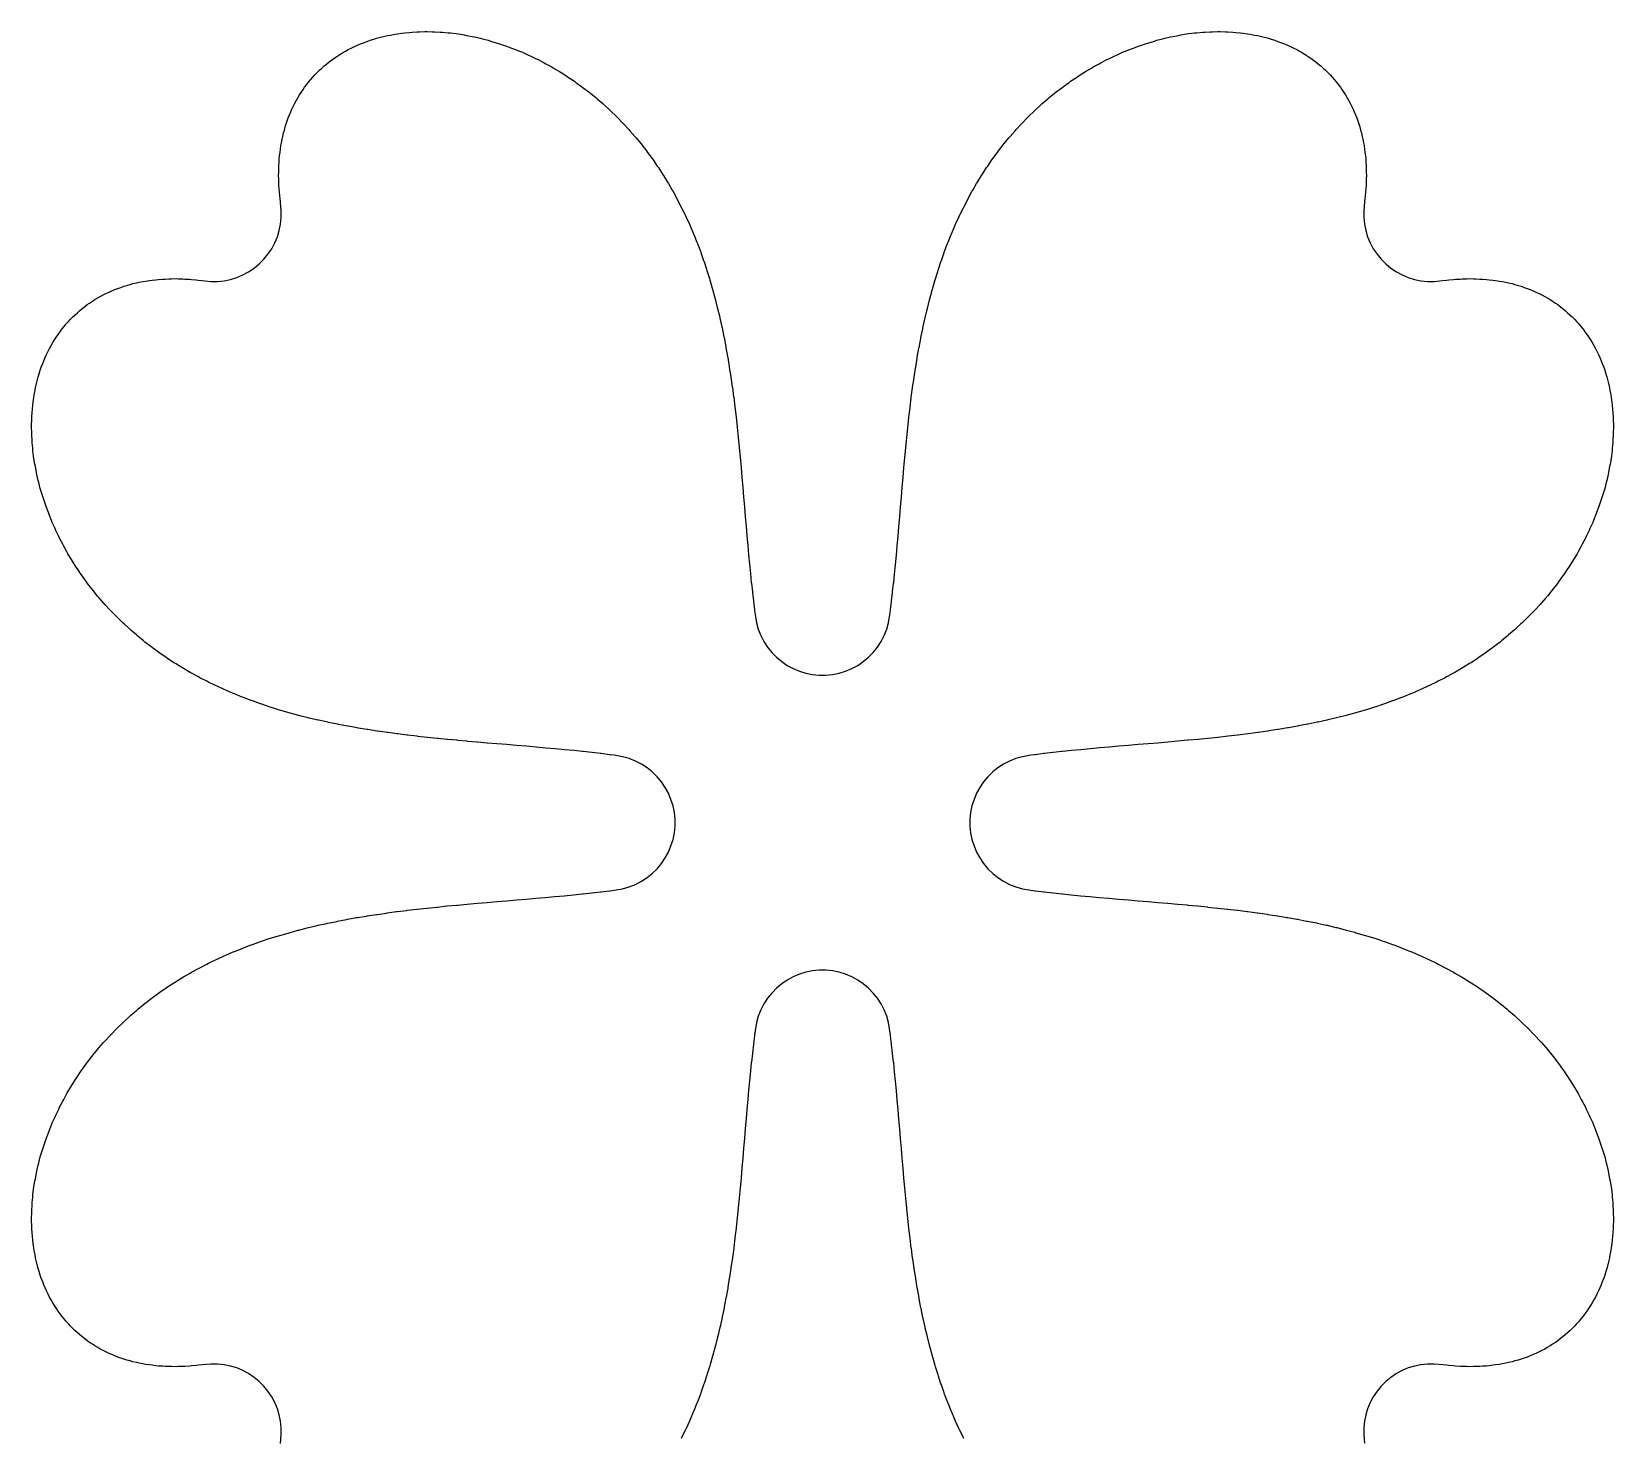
# Model space of a CAD drawing. Header units: metres. Extents: x 10 to 1210, y 10 to 2778.
# Drawn here: x 949 to 1089, y 1978.6 to 2103 of the extents above; entities that cross this region are included whole.
import ezdxf

# ---------------------------------------------------------------- set-up
doc = ezdxf.new("R2010")
doc.units = ezdxf.units.M
doc.layers.add('DIS_KENAR_V91_Z3', color=1, linetype='Continuous')

msp = doc.modelspace()

# ---------------------------------------------------------------- linework, layer by layer
at = {"layer": 'DIS_KENAR_V91_Z3'}
for points in [[(971.03, 1978.06), (971.1, 1978.87), (971.1, 1979.45), (971.04, 1980.03), (970.92, 1980.6), (970.75, 1981.15), (970.52, 1981.69), (970.25, 1982.21), (969.92, 1982.69), (969.55, 1983.14), (969.14, 1983.55), (968.69, 1983.92), (968.21, 1984.25), (967.69, 1984.52), (967.15, 1984.75), (966.6, 1984.92), (966.03, 1985.04), (965.45, 1985.1), (964.86, 1985.1), (964.11, 1985.03), (964.11, 1985.03), (963.74, 1984.99), (963.56, 1984.97), (963.15, 1984.93), (962.97, 1984.91), (962.57, 1984.89), (962.37, 1984.88), (961.98, 1984.87), (961.78, 1984.86), (961.39, 1984.87), (961.18, 1984.87), (960.81, 1984.89), (960.59, 1984.9), (960.23, 1984.92), (960, 1984.95), (959.66, 1984.99), (959.42, 1985.02), (959.09, 1985.07), (958.84, 1985.11), (958.52, 1985.17), (958.28, 1985.23), (957.97, 1985.3), (957.72, 1985.37), (957.42, 1985.45), (957.17, 1985.53), (956.89, 1985.63), (956.63, 1985.72), (956.36, 1985.82), (956.1, 1985.93), (955.85, 1986.04), (955.58, 1986.17), (955.34, 1986.29), (955.08, 1986.43), (954.85, 1986.56), (954.6, 1986.71), (954.38, 1986.85), (954.13, 1987.02), (953.92, 1987.16), (953.67, 1987.35), (953.48, 1987.5), (953.24, 1987.7), (953.05, 1987.87), (952.82, 1988.08), (952.64, 1988.25), (952.42, 1988.47), (952.25, 1988.66), (952.04, 1988.89), (951.87, 1989.09), (951.68, 1989.33), (951.52, 1989.55), (951.35, 1989.79), (951.19, 1990.02), (951.03, 1990.27), (950.88, 1990.52), (950.73, 1990.77), (950.59, 1991.03), (950.46, 1991.29), (950.33, 1991.57), (950.21, 1991.83), (950.08, 1992.12), (949.98, 1992.38), (949.86, 1992.69), (949.77, 1992.95), (949.67, 1993.28), (949.59, 1993.54), (949.5, 1993.89), (949.43, 1994.14), (949.35, 1994.51), (949.3, 1994.75), (949.23, 1995.14), (949.19, 1995.38), (949.14, 1995.78), (949.11, 1996.02), (949.07, 1996.44), (949.05, 1996.68), (949.02, 1997.11), (949.01, 1997.34), (949, 1997.79), (949, 1998.01), (949.01, 1998.47), (949.02, 1998.69), (949.04, 1999.17), (949.06, 1999.38), (949.1, 1999.87), (949.12, 2000.08), (949.18, 2000.57), (949.21, 2000.78), (949.29, 2001.28), (949.33, 2001.48), (949.43, 2001.99), (949.47, 2002.19), (949.59, 2002.71), (949.64, 2002.9), (949.77, 2003.42), (949.83, 2003.61), (949.98, 2004.13), (950.04, 2004.32), (950.22, 2004.85), (950.28, 2005.03), (950.48, 2005.56), (950.55, 2005.73), (950.76, 2006.27), (950.83, 2006.44), (951.07, 2006.97), (951.15, 2007.13), (951.4, 2007.66), (951.48, 2007.83), (951.75, 2008.36), (951.84, 2008.52), (952.13, 2009.04), (952.22, 2009.2), (952.53, 2009.71), (952.62, 2009.87), (952.95, 2010.38), (953.05, 2010.53), (953.39, 2011.04), (953.49, 2011.18), (953.86, 2011.68), (953.96, 2011.82), (954.34, 2012.32), (954.45, 2012.46), (954.84, 2012.94), (954.96, 2013.07), (955.37, 2013.55), (955.48, 2013.68), (955.91, 2014.15), (956.03, 2014.27), (956.47, 2014.73), (956.6, 2014.85), (957.06, 2015.3), (957.18, 2015.41), (957.65, 2015.85), (957.78, 2015.96), (958.27, 2016.39), (958.4, 2016.5), (958.9, 2016.91), (959.03, 2017.01), (959.55, 2017.42), (959.69, 2017.52), (960.22, 2017.91), (960.35, 2018), (960.9, 2018.38), (961.03, 2018.47), (961.6, 2018.84), (961.73, 2018.92), (962.31, 2019.28), (962.44, 2019.36), (963.03, 2019.7), (963.16, 2019.77), (963.77, 2020.1), (963.9, 2020.17), (964.52, 2020.49), (964.65, 2020.56), (965.28, 2020.87), (965.41, 2020.93), (966.05, 2021.22), (966.18, 2021.28), (966.84, 2021.56), (966.96, 2021.61), (967.63, 2021.88), (967.75, 2021.93), (968.44, 2022.19), (968.55, 2022.23), (969.25, 2022.48), (969.36, 2022.52), (970.03, 2022.74), (970.13, 2022.77), (970.86, 2023), (970.97, 2023.03), (971.7, 2023.24), (971.8, 2023.27), (972.55, 2023.48), (972.65, 2023.5), (973.4, 2023.69), (973.5, 2023.72), (974.26, 2023.9), (974.35, 2023.92), (975.13, 2024.09), (975.21, 2024.11), (976, 2024.27), (976.08, 2024.29), (976.88, 2024.44), (976.95, 2024.45), (977.76, 2024.6), (977.83, 2024.61), (978.64, 2024.74), (978.71, 2024.75), (979.53, 2024.88), (979.59, 2024.89), (980.42, 2025.01), (980.47, 2025.02), (981.31, 2025.13), (981.36, 2025.14), (982.2, 2025.24), (982.24, 2025.25), (983.09, 2025.35), (983.13, 2025.35), (983.98, 2025.45), (984.02, 2025.45), (984.87, 2025.54), (984.91, 2025.54), (985.76, 2025.63), (985.79, 2025.63), (986.65, 2025.71), (986.68, 2025.71), (987.54, 2025.79), (987.56, 2025.79), (988.43, 2025.87), (988.44, 2025.87), (989.31, 2025.95), (989.32, 2025.95), (990.18, 2026.02), (991.06, 2026.09), (991.92, 2026.17), (992.77, 2026.24), (993.62, 2026.31), (994.46, 2026.38), (995.3, 2026.46), (996.13, 2026.54), (996.95, 2026.62), (997.77, 2026.7), (997.81, 2026.71), (998.57, 2026.79), (998.62, 2026.8), (999.36, 2026.88), (999.42, 2026.89), (1000.15, 2026.98), (1000.21, 2026.98), (1000.57, 2027.03), (1001.31, 2027.16), (1001.88, 2027.32), (1002.44, 2027.54), (1002.97, 2027.82), (1003.47, 2028.14), (1003.93, 2028.51), (1004.36, 2028.93), (1004.74, 2029.39), (1005.08, 2029.88), (1005.36, 2030.4), (1005.59, 2030.95), (1005.77, 2031.52), (1005.89, 2032.11), (1005.95, 2032.7), (1005.95, 2033.3), (1005.89, 2033.89), (1005.77, 2034.48), (1005.59, 2035.05), (1005.36, 2035.6), (1005.08, 2036.12), (1004.74, 2036.61), (1004.36, 2037.07), (1003.93, 2037.49), (1003.47, 2037.86), (1002.97, 2038.18), (1002.44, 2038.46), (1001.88, 2038.68), (1001.31, 2038.84), (1000.57, 2038.97), (1000.21, 2039.02), (1000.15, 2039.02), (999.42, 2039.11), (999.36, 2039.12), (998.62, 2039.2), (998.57, 2039.21), (997.81, 2039.29), (997.77, 2039.3), (997, 2039.38), (996.17, 2039.46), (995.34, 2039.54), (994.5, 2039.61), (993.65, 2039.69), (992.79, 2039.76), (991.93, 2039.83), (991.06, 2039.91), (990.19, 2039.98), (989.32, 2040.05), (989.32, 2040.05), (988.45, 2040.13), (988.44, 2040.13), (987.58, 2040.2), (987.56, 2040.21), (986.7, 2040.28), (986.68, 2040.29), (985.82, 2040.37), (985.79, 2040.37), (984.94, 2040.45), (984.9, 2040.46), (984.05, 2040.55), (984.02, 2040.55), (983.17, 2040.64), (983.13, 2040.65), (982.29, 2040.75), (982.24, 2040.75), (981.4, 2040.86), (981.35, 2040.86), (980.52, 2040.98), (980.47, 2040.98), (979.64, 2041.1), (979.58, 2041.11), (978.77, 2041.24), (978.7, 2041.25), (977.89, 2041.38), (977.82, 2041.39), (977.02, 2041.53), (976.95, 2041.55), (976.15, 2041.7), (976.07, 2041.71), (975.29, 2041.87), (975.21, 2041.89), (974.43, 2042.06), (974.34, 2042.08), (973.58, 2042.26), (973.49, 2042.28), (972.73, 2042.47), (972.64, 2042.5), (971.89, 2042.7), (971.79, 2042.73), (971.06, 2042.94), (970.95, 2042.97), (970.23, 2043.2), (970.12, 2043.23), (969.37, 2043.48), (969.25, 2043.52), (968.55, 2043.77), (968.44, 2043.81), (967.75, 2044.07), (967.63, 2044.12), (966.96, 2044.39), (966.84, 2044.44), (966.18, 2044.72), (966.05, 2044.78), (965.41, 2045.07), (965.28, 2045.13), (964.65, 2045.44), (964.52, 2045.51), (963.9, 2045.83), (963.77, 2045.9), (963.16, 2046.23), (963.03, 2046.3), (962.44, 2046.64), (962.31, 2046.72), (961.73, 2047.08), (961.6, 2047.16), (961.03, 2047.53), (960.9, 2047.62), (960.35, 2048), (960.22, 2048.09), (959.69, 2048.48), (959.55, 2048.58), (959.03, 2048.99), (958.9, 2049.09), (958.4, 2049.5), (958.27, 2049.61), (957.78, 2050.04), (957.65, 2050.15), (957.18, 2050.59), (957.06, 2050.7), (956.6, 2051.15), (956.47, 2051.27), (956.03, 2051.73), (955.91, 2051.85), (955.48, 2052.32), (955.37, 2052.45), (954.96, 2052.93), (954.84, 2053.06), (954.45, 2053.54), (954.34, 2053.68), (953.96, 2054.18), (953.86, 2054.32), (953.49, 2054.82), (953.39, 2054.96), (953.05, 2055.47), (952.95, 2055.62), (952.62, 2056.13), (952.53, 2056.29), (952.22, 2056.8), (952.13, 2056.96), (951.84, 2057.48), (951.75, 2057.64), (951.48, 2058.17), (951.4, 2058.34), (951.15, 2058.87), (951.07, 2059.03), (950.83, 2059.56), (950.76, 2059.73), (950.55, 2060.27), (950.48, 2060.44), (950.28, 2060.97), (950.22, 2061.15), (950.04, 2061.68), (949.98, 2061.87), (949.83, 2062.39), (949.77, 2062.58), (949.64, 2063.1), (949.59, 2063.29), (949.47, 2063.81), (949.43, 2064.01), (949.33, 2064.52), (949.29, 2064.72), (949.21, 2065.22), (949.18, 2065.43), (949.12, 2065.92), (949.1, 2066.13), (949.06, 2066.62), (949.04, 2066.83), (949.02, 2067.31), (949.01, 2067.53), (949, 2067.99), (949, 2068.21), (949.01, 2068.66), (949.02, 2068.89), (949.05, 2069.32), (949.07, 2069.56), (949.11, 2069.98), (949.14, 2070.22), (949.19, 2070.62), (949.23, 2070.86), (949.3, 2071.25), (949.35, 2071.49), (949.43, 2071.86), (949.5, 2072.11), (949.59, 2072.46), (949.67, 2072.72), (949.77, 2073.05), (949.86, 2073.31), (949.98, 2073.62), (950.08, 2073.88), (950.21, 2074.17), (950.33, 2074.43), (950.46, 2074.71), (950.59, 2074.97), (950.73, 2075.23), (950.88, 2075.48), (951.03, 2075.73), (951.19, 2075.98), (951.35, 2076.21), (951.52, 2076.45), (951.68, 2076.67), (951.87, 2076.91), (952.04, 2077.11), (952.25, 2077.34), (952.42, 2077.53), (952.64, 2077.75), (952.82, 2077.92), (953.05, 2078.13), (953.24, 2078.3), (953.48, 2078.5), (953.67, 2078.65), (953.92, 2078.84), (954.13, 2078.98), (954.38, 2079.15), (954.6, 2079.29), (954.85, 2079.44), (955.08, 2079.57), (955.34, 2079.71), (955.58, 2079.83), (955.85, 2079.96), (956.1, 2080.07), (956.36, 2080.18), (956.63, 2080.28), (956.89, 2080.37), (957.17, 2080.47), (957.42, 2080.55), (957.72, 2080.63), (957.97, 2080.7), (958.28, 2080.77), (958.52, 2080.83), (958.84, 2080.89), (959.09, 2080.93), (959.42, 2080.98), (959.66, 2081.01), (960, 2081.05), (960.23, 2081.08), (960.59, 2081.1), (960.81, 2081.11), (961.18, 2081.13), (961.39, 2081.13), (961.78, 2081.14), (961.98, 2081.13), (962.37, 2081.12), (962.57, 2081.11), (962.97, 2081.09), (963.15, 2081.07), (963.56, 2081.03), (963.74, 2081.01), (964.06, 2080.97), (964.87, 2080.9), (965.45, 2080.9), (966.03, 2080.96), (966.6, 2081.08), (967.15, 2081.25), (967.69, 2081.48), (968.21, 2081.75), (968.69, 2082.08), (969.14, 2082.45), (969.55, 2082.86), (969.92, 2083.31), (970.25, 2083.79), (970.52, 2084.31), (970.75, 2084.85), (970.92, 2085.4), (971.04, 2085.97), (971.1, 2086.55), (971.1, 2087.14), (971.03, 2087.89), (970.99, 2088.26), (970.97, 2088.44), (970.93, 2088.85), (970.91, 2089.03), (970.89, 2089.43), (970.88, 2089.63), (970.87, 2090.02), (970.86, 2090.22), (970.87, 2090.61), (970.87, 2090.82), (970.89, 2091.19), (970.9, 2091.41), (970.92, 2091.77), (970.95, 2092), (970.99, 2092.34), (971.02, 2092.58), (971.07, 2092.91), (971.11, 2093.16), (971.17, 2093.48), (971.23, 2093.72), (971.3, 2094.03), (971.37, 2094.28), (971.45, 2094.58), (971.53, 2094.83), (971.63, 2095.11), (971.72, 2095.37), (971.82, 2095.64), (971.93, 2095.9), (972.04, 2096.15), (972.17, 2096.42), (972.29, 2096.66), (972.43, 2096.92), (972.56, 2097.15), (972.71, 2097.4), (972.85, 2097.62), (973.02, 2097.87), (973.16, 2098.08), (973.35, 2098.33), (973.5, 2098.52), (973.7, 2098.76), (973.87, 2098.95), (974.08, 2099.18), (974.25, 2099.36), (974.47, 2099.58), (974.66, 2099.75), (974.89, 2099.96), (975.09, 2100.13), (975.33, 2100.32), (975.55, 2100.48), (975.79, 2100.65), (976.02, 2100.81), (976.27, 2100.97), (976.52, 2101.12), (976.77, 2101.27), (977.03, 2101.41), (977.29, 2101.54), (977.57, 2101.67), (977.83, 2101.79), (978.12, 2101.92), (978.38, 2102.02), (978.69, 2102.14), (978.95, 2102.23), (979.28, 2102.33), (979.54, 2102.41), (979.89, 2102.5), (980.14, 2102.57), (980.51, 2102.65), (980.75, 2102.7), (981.14, 2102.77), (981.38, 2102.81), (981.78, 2102.86), (982.02, 2102.89), (982.44, 2102.93), (982.68, 2102.95), (983.11, 2102.98), (983.34, 2102.99), (983.79, 2103), (984.01, 2103), (984.47, 2102.99), (984.69, 2102.98), (985.17, 2102.96), (985.38, 2102.94), (985.87, 2102.9), (986.08, 2102.88), (986.57, 2102.82), (986.78, 2102.79), (987.28, 2102.71), (987.48, 2102.67), (987.99, 2102.57), (988.19, 2102.53), (988.71, 2102.41), (988.9, 2102.36), (989.42, 2102.23), (989.61, 2102.17), (990.13, 2102.02), (990.32, 2101.96), (990.85, 2101.78), (991.03, 2101.72), (991.56, 2101.52), (991.73, 2101.45), (992.27, 2101.24), (992.44, 2101.17), (992.97, 2100.93), (993.13, 2100.85), (993.66, 2100.6), (993.83, 2100.52), (994.36, 2100.25), (994.52, 2100.16), (995.04, 2099.87), (995.2, 2099.78), (995.71, 2099.47), (995.87, 2099.38), (996.38, 2099.05), (996.53, 2098.95), (997.04, 2098.61), (997.18, 2098.51), (997.68, 2098.14), (997.82, 2098.04), (998.32, 2097.66), (998.46, 2097.55), (998.94, 2097.16), (999.07, 2097.04), (999.55, 2096.63), (999.68, 2096.52), (1000.15, 2096.09), (1000.27, 2095.97), (1000.73, 2095.53), (1000.85, 2095.4), (1001.3, 2094.94), (1001.41, 2094.82), (1001.85, 2094.35), (1001.96, 2094.22), (1002.39, 2093.73), (1002.5, 2093.6), (1002.91, 2093.1), (1003.01, 2092.97), (1003.42, 2092.45), (1003.52, 2092.31), (1003.91, 2091.78), (1004, 2091.65), (1004.38, 2091.1), (1004.47, 2090.97), (1004.84, 2090.4), (1004.92, 2090.27), (1005.28, 2089.69), (1005.36, 2089.56), (1005.7, 2088.97), (1005.77, 2088.84), (1006.1, 2088.23), (1006.17, 2088.1), (1006.49, 2087.48), (1006.56, 2087.35), (1006.87, 2086.72), (1006.93, 2086.59), (1007.22, 2085.95), (1007.28, 2085.82), (1007.56, 2085.16), (1007.61, 2085.04), (1007.88, 2084.37), (1007.93, 2084.25), (1008.19, 2083.56), (1008.23, 2083.45), (1008.48, 2082.75), (1008.52, 2082.64), (1008.74, 2081.97), (1008.77, 2081.87), (1009, 2081.14), (1009.03, 2081.03), (1009.24, 2080.3), (1009.27, 2080.2), (1009.48, 2079.45), (1009.5, 2079.35), (1009.69, 2078.6), (1009.72, 2078.5), (1009.9, 2077.74), (1009.92, 2077.65), (1010.09, 2076.87), (1010.11, 2076.79), (1010.27, 2076), (1010.29, 2075.92), (1010.44, 2075.12), (1010.45, 2075.05), (1010.6, 2074.24), (1010.61, 2074.17), (1010.74, 2073.36), (1010.75, 2073.29), (1010.88, 2072.47), (1010.89, 2072.41), (1011.01, 2071.58), (1011.02, 2071.53), (1011.13, 2070.69), (1011.14, 2070.64), (1011.24, 2069.8), (1011.25, 2069.76), (1011.35, 2068.91), (1011.35, 2068.87), (1011.45, 2068.02), (1011.45, 2067.98), (1011.54, 2067.13), (1011.54, 2067.09), (1011.63, 2066.24), (1011.63, 2066.21), (1011.71, 2065.35), (1011.71, 2065.32), (1011.79, 2064.46), (1011.79, 2064.44), (1011.87, 2063.57), (1011.87, 2063.56), (1011.95, 2062.69), (1011.95, 2062.68), (1012.02, 2061.82), (1012.09, 2060.94), (1012.17, 2060.08), (1012.24, 2059.23), (1012.31, 2058.38), (1012.38, 2057.54), (1012.46, 2056.7), (1012.54, 2055.87), (1012.62, 2055.05), (1012.7, 2054.23), (1012.71, 2054.19), (1012.79, 2053.43), (1012.8, 2053.38), (1012.88, 2052.64), (1012.89, 2052.58), (1012.98, 2051.85), (1012.98, 2051.79), (1013.03, 2051.43), (1013.16, 2050.69), (1013.32, 2050.12), (1013.54, 2049.56), (1013.82, 2049.03), (1014.14, 2048.53), (1014.51, 2048.07), (1014.93, 2047.64), (1015.39, 2047.26), (1015.88, 2046.92), (1016.4, 2046.64), (1016.95, 2046.41), (1017.52, 2046.23), (1018.11, 2046.11), (1018.7, 2046.05), (1019.3, 2046.05), (1019.89, 2046.11), (1020.48, 2046.23), (1021.05, 2046.41), (1021.6, 2046.64), (1022.12, 2046.92), (1022.61, 2047.26), (1023.07, 2047.64), (1023.49, 2048.07), (1023.86, 2048.53), (1024.18, 2049.03), (1024.46, 2049.56), (1024.68, 2050.12), (1024.84, 2050.69), (1024.97, 2051.43), (1025.02, 2051.79), (1025.02, 2051.85), (1025.11, 2052.58), (1025.12, 2052.64), (1025.2, 2053.38), (1025.21, 2053.43), (1025.29, 2054.19), (1025.3, 2054.23), (1025.38, 2055), (1025.46, 2055.83), (1025.54, 2056.66), (1025.61, 2057.5), (1025.69, 2058.35), (1025.76, 2059.21), (1025.83, 2060.07), (1025.91, 2060.94), (1025.98, 2061.81), (1026.05, 2062.68), (1026.05, 2062.68), (1026.13, 2063.55), (1026.13, 2063.56), (1026.2, 2064.42), (1026.21, 2064.44), (1026.28, 2065.3), (1026.29, 2065.32), (1026.37, 2066.18), (1026.37, 2066.21), (1026.45, 2067.06), (1026.46, 2067.1), (1026.55, 2067.95), (1026.55, 2067.98), (1026.64, 2068.83), (1026.65, 2068.87), (1026.75, 2069.71), (1026.75, 2069.76), (1026.86, 2070.6), (1026.86, 2070.65), (1026.98, 2071.48), (1026.98, 2071.53), (1027.1, 2072.36), (1027.11, 2072.42), (1027.24, 2073.23), (1027.25, 2073.3), (1027.38, 2074.11), (1027.39, 2074.18), (1027.53, 2074.98), (1027.55, 2075.05), (1027.7, 2075.85), (1027.71, 2075.93), (1027.87, 2076.71), (1027.89, 2076.79), (1028.06, 2077.57), (1028.08, 2077.66), (1028.26, 2078.42), (1028.28, 2078.51), (1028.47, 2079.27), (1028.5, 2079.36), (1028.7, 2080.11), (1028.73, 2080.21), (1028.94, 2080.94), (1028.97, 2081.05), (1029.2, 2081.77), (1029.23, 2081.88), (1029.48, 2082.63), (1029.52, 2082.75), (1029.77, 2083.45), (1029.81, 2083.56), (1030.07, 2084.25), (1030.12, 2084.37), (1030.39, 2085.04), (1030.44, 2085.16), (1030.72, 2085.82), (1030.78, 2085.95), (1031.07, 2086.59), (1031.13, 2086.72), (1031.44, 2087.35), (1031.51, 2087.48), (1031.83, 2088.1), (1031.9, 2088.23), (1032.23, 2088.84), (1032.3, 2088.97), (1032.64, 2089.56), (1032.72, 2089.69), (1033.08, 2090.27), (1033.16, 2090.4), (1033.53, 2090.97), (1033.62, 2091.1), (1034, 2091.65), (1034.09, 2091.78), (1034.48, 2092.31), (1034.58, 2092.45), (1034.99, 2092.97), (1035.09, 2093.1), (1035.5, 2093.6), (1035.61, 2093.73), (1036.04, 2094.22), (1036.15, 2094.35), (1036.59, 2094.82), (1036.7, 2094.94), (1037.15, 2095.4), (1037.27, 2095.53), (1037.73, 2095.97), (1037.85, 2096.09), (1038.32, 2096.52), (1038.45, 2096.63), (1038.93, 2097.04), (1039.06, 2097.16), (1039.54, 2097.55), (1039.68, 2097.66), (1040.18, 2098.04), (1040.32, 2098.14), (1040.82, 2098.51), (1040.96, 2098.61), (1041.47, 2098.95), (1041.62, 2099.05), (1042.13, 2099.38), (1042.29, 2099.47), (1042.8, 2099.78), (1042.96, 2099.87), (1043.48, 2100.16), (1043.64, 2100.25), (1044.17, 2100.52), (1044.34, 2100.6), (1044.87, 2100.85), (1045.03, 2100.93), (1045.56, 2101.17), (1045.73, 2101.24), (1046.27, 2101.45), (1046.44, 2101.52), (1046.97, 2101.72), (1047.15, 2101.78), (1047.68, 2101.96), (1047.87, 2102.02), (1048.39, 2102.17), (1048.58, 2102.23), (1049.1, 2102.36), (1049.29, 2102.41), (1049.81, 2102.53), (1050.01, 2102.57), (1050.52, 2102.67), (1050.72, 2102.71), (1051.22, 2102.79), (1051.43, 2102.82), (1051.92, 2102.88), (1052.13, 2102.9), (1052.62, 2102.94), (1052.83, 2102.96), (1053.31, 2102.98), (1053.53, 2102.99), (1053.99, 2103), (1054.21, 2103), (1054.66, 2102.99), (1054.89, 2102.98), (1055.32, 2102.95), (1055.56, 2102.93), (1055.98, 2102.89), (1056.22, 2102.86), (1056.62, 2102.81), (1056.86, 2102.77), (1057.25, 2102.7), (1057.49, 2102.65), (1057.86, 2102.57), (1058.11, 2102.5), (1058.46, 2102.41), (1058.72, 2102.33), (1059.05, 2102.23), (1059.31, 2102.14), (1059.62, 2102.02), (1059.88, 2101.92), (1060.17, 2101.79), (1060.43, 2101.67), (1060.71, 2101.54), (1060.97, 2101.41), (1061.23, 2101.27), (1061.48, 2101.12), (1061.73, 2100.97), (1061.98, 2100.81), (1062.21, 2100.65), (1062.45, 2100.48), (1062.67, 2100.32), (1062.91, 2100.13), (1063.11, 2099.96), (1063.34, 2099.75), (1063.53, 2099.58), (1063.75, 2099.36), (1063.92, 2099.18), (1064.13, 2098.95), (1064.3, 2098.76), (1064.5, 2098.52), (1064.65, 2098.33), (1064.84, 2098.08), (1064.98, 2097.87), (1065.15, 2097.62), (1065.29, 2097.4), (1065.44, 2097.15), (1065.57, 2096.92), (1065.71, 2096.66), (1065.83, 2096.42), (1065.96, 2096.15), (1066.07, 2095.9), (1066.18, 2095.64), (1066.28, 2095.37), (1066.37, 2095.11), (1066.47, 2094.83), (1066.55, 2094.58), (1066.63, 2094.28), (1066.7, 2094.03), (1066.77, 2093.72), (1066.83, 2093.48), (1066.89, 2093.16), (1066.93, 2092.91), (1066.98, 2092.58), (1067.01, 2092.34), (1067.05, 2092), (1067.08, 2091.77), (1067.1, 2091.41), (1067.11, 2091.19), (1067.13, 2090.82), (1067.13, 2090.61), (1067.14, 2090.22), (1067.13, 2090.02), (1067.12, 2089.63), (1067.11, 2089.43), (1067.09, 2089.03), (1067.07, 2088.85), (1067.03, 2088.44), (1067.01, 2088.26), (1066.97, 2087.94), (1066.9, 2087.13), (1066.9, 2086.55), (1066.96, 2085.97), (1067.08, 2085.4), (1067.25, 2084.85), (1067.48, 2084.31), (1067.75, 2083.79), (1068.08, 2083.31), (1068.45, 2082.86), (1068.86, 2082.45), (1069.31, 2082.08), (1069.79, 2081.75), (1070.31, 2081.48), (1070.85, 2081.25), (1071.4, 2081.08), (1071.97, 2080.96), (1072.55, 2080.9), (1073.14, 2080.9), (1073.89, 2080.97), (1074.26, 2081.01), (1074.44, 2081.03), (1074.85, 2081.07), (1075.03, 2081.09), (1075.43, 2081.11), (1075.63, 2081.12), (1076.02, 2081.13), (1076.22, 2081.14), (1076.61, 2081.13), (1076.82, 2081.13), (1077.19, 2081.11), (1077.41, 2081.1), (1077.77, 2081.08), (1078, 2081.05), (1078.34, 2081.01), (1078.58, 2080.98), (1078.91, 2080.93), (1079.16, 2080.89), (1079.48, 2080.83), (1079.72, 2080.77), (1080.03, 2080.7), (1080.28, 2080.63), (1080.58, 2080.55), (1080.83, 2080.47), (1081.11, 2080.37), (1081.37, 2080.28), (1081.64, 2080.18), (1081.9, 2080.07), (1082.15, 2079.96), (1082.42, 2079.83), (1082.66, 2079.71), (1082.92, 2079.57), (1083.15, 2079.44), (1083.4, 2079.29), (1083.62, 2079.15), (1083.87, 2078.98), (1084.08, 2078.84), (1084.33, 2078.65), (1084.52, 2078.5), (1084.76, 2078.3), (1084.95, 2078.13), (1085.18, 2077.92), (1085.36, 2077.75), (1085.58, 2077.53), (1085.75, 2077.34), (1085.96, 2077.11), (1086.13, 2076.91), (1086.32, 2076.67), (1086.48, 2076.45), (1086.65, 2076.21), (1086.81, 2075.98), (1086.97, 2075.73), (1087.12, 2075.48), (1087.27, 2075.23), (1087.41, 2074.97), (1087.54, 2074.71), (1087.67, 2074.43), (1087.79, 2074.17), (1087.92, 2073.88), (1088.02, 2073.62), (1088.14, 2073.31), (1088.23, 2073.05), (1088.33, 2072.72), (1088.41, 2072.46), (1088.5, 2072.11), (1088.57, 2071.86), (1088.65, 2071.49), (1088.7, 2071.25), (1088.77, 2070.86), (1088.81, 2070.62), (1088.86, 2070.22), (1088.89, 2069.98), (1088.93, 2069.56), (1088.95, 2069.32), (1088.98, 2068.89), (1088.99, 2068.66), (1089, 2068.21), (1089, 2067.99), (1088.99, 2067.53), (1088.98, 2067.31), (1088.96, 2066.83), (1088.94, 2066.62), (1088.9, 2066.13), (1088.88, 2065.92), (1088.82, 2065.43), (1088.79, 2065.22), (1088.71, 2064.72), (1088.67, 2064.52), (1088.57, 2064.01), (1088.53, 2063.81), (1088.41, 2063.29), (1088.36, 2063.1), (1088.23, 2062.58), (1088.17, 2062.39), (1088.02, 2061.87), (1087.96, 2061.68), (1087.78, 2061.15), (1087.72, 2060.97), (1087.52, 2060.44), (1087.45, 2060.27), (1087.24, 2059.73), (1087.17, 2059.56), (1086.93, 2059.03), (1086.85, 2058.87), (1086.6, 2058.34), (1086.52, 2058.17), (1086.25, 2057.64), (1086.16, 2057.48), (1085.87, 2056.96), (1085.78, 2056.8), (1085.47, 2056.29), (1085.38, 2056.13), (1085.05, 2055.62), (1084.95, 2055.47), (1084.61, 2054.96), (1084.51, 2054.82), (1084.14, 2054.32), (1084.04, 2054.18), (1083.66, 2053.68), (1083.55, 2053.54), (1083.16, 2053.06), (1083.04, 2052.93), (1082.63, 2052.45), (1082.52, 2052.32), (1082.09, 2051.85), (1081.97, 2051.73), (1081.53, 2051.27), (1081.4, 2051.15), (1080.94, 2050.7), (1080.82, 2050.59), (1080.35, 2050.15), (1080.22, 2050.04), (1079.73, 2049.61), (1079.6, 2049.5), (1079.1, 2049.09), (1078.97, 2048.99), (1078.45, 2048.58), (1078.31, 2048.48), (1077.78, 2048.09), (1077.65, 2048), (1077.1, 2047.62), (1076.97, 2047.53), (1076.4, 2047.16), (1076.27, 2047.08), (1075.69, 2046.72), (1075.56, 2046.64), (1074.97, 2046.3), (1074.84, 2046.23), (1074.23, 2045.9), (1074.1, 2045.83), (1073.48, 2045.51), (1073.35, 2045.44), (1072.72, 2045.13), (1072.59, 2045.07), (1071.95, 2044.78), (1071.82, 2044.72), (1071.16, 2044.44), (1071.04, 2044.39), (1070.37, 2044.12), (1070.25, 2044.07), (1069.56, 2043.81), (1069.45, 2043.77), (1068.75, 2043.52), (1068.64, 2043.48), (1067.97, 2043.26), (1067.87, 2043.23), (1067.14, 2043), (1067.03, 2042.97), (1066.3, 2042.76), (1066.2, 2042.73), (1065.45, 2042.52), (1065.35, 2042.5), (1064.6, 2042.31), (1064.5, 2042.28), (1063.74, 2042.1), (1063.65, 2042.08), (1062.87, 2041.91), (1062.79, 2041.89), (1062, 2041.73), (1061.92, 2041.71), (1061.12, 2041.56), (1061.05, 2041.55), (1060.24, 2041.4), (1060.17, 2041.39), (1059.36, 2041.26), (1059.29, 2041.25), (1058.47, 2041.12), (1058.41, 2041.11), (1057.58, 2040.99), (1057.53, 2040.98), (1056.69, 2040.87), (1056.64, 2040.86), (1055.8, 2040.76), (1055.76, 2040.75), (1054.91, 2040.65), (1054.87, 2040.65), (1054.02, 2040.55), (1053.98, 2040.55), (1053.13, 2040.46), (1053.09, 2040.46), (1052.24, 2040.37), (1052.21, 2040.37), (1051.35, 2040.29), (1051.32, 2040.29), (1050.46, 2040.21), (1050.44, 2040.21), (1049.57, 2040.13), (1049.56, 2040.13), (1048.69, 2040.05), (1048.68, 2040.05), (1047.82, 2039.98), (1046.94, 2039.91), (1046.08, 2039.83), (1045.23, 2039.76), (1044.38, 2039.69), (1043.54, 2039.62), (1042.7, 2039.54), (1041.87, 2039.46), (1041.05, 2039.38), (1040.23, 2039.3), (1040.19, 2039.29), (1039.43, 2039.21), (1039.38, 2039.2), (1038.64, 2039.12), (1038.58, 2039.11), (1037.85, 2039.02), (1037.79, 2039.02), (1037.43, 2038.97), (1036.69, 2038.84), (1036.12, 2038.68), (1035.56, 2038.46), (1035.03, 2038.18), (1034.53, 2037.86), (1034.07, 2037.49), (1033.64, 2037.07), (1033.26, 2036.61), (1032.92, 2036.12), (1032.64, 2035.6), (1032.41, 2035.05), (1032.23, 2034.48), (1032.11, 2033.89), (1032.05, 2033.3), (1032.05, 2032.7), (1032.11, 2032.11), (1032.23, 2031.52), (1032.41, 2030.95), (1032.64, 2030.4), (1032.92, 2029.88), (1033.26, 2029.39), (1033.64, 2028.93), (1034.07, 2028.51), (1034.53, 2028.14), (1035.03, 2027.82), (1035.56, 2027.54), (1036.12, 2027.32), (1036.69, 2027.16), (1037.43, 2027.03), (1037.79, 2026.98), (1037.85, 2026.98), (1038.58, 2026.89), (1038.64, 2026.88), (1039.38, 2026.8), (1039.43, 2026.79), (1040.19, 2026.71), (1040.23, 2026.7), (1041, 2026.62), (1041.83, 2026.54), (1042.66, 2026.46), (1043.5, 2026.39), (1044.35, 2026.31), (1045.21, 2026.24), (1046.07, 2026.17), (1046.94, 2026.09), (1047.81, 2026.02), (1048.68, 2025.95), (1048.68, 2025.95), (1049.55, 2025.87), (1049.56, 2025.87), (1050.42, 2025.8), (1050.44, 2025.79), (1051.3, 2025.72), (1051.32, 2025.71), (1052.18, 2025.63), (1052.21, 2025.63), (1053.06, 2025.55), (1053.1, 2025.54), (1053.95, 2025.45), (1053.98, 2025.45), (1054.83, 2025.36), (1054.87, 2025.35), (1055.71, 2025.25), (1055.76, 2025.25), (1056.6, 2025.14), (1056.65, 2025.14), (1057.48, 2025.02), (1057.53, 2025.02), (1058.36, 2024.9), (1058.42, 2024.89), (1059.23, 2024.76), (1059.3, 2024.75), (1060.11, 2024.62), (1060.18, 2024.61), (1060.98, 2024.47), (1061.05, 2024.45), (1061.85, 2024.3), (1061.93, 2024.29), (1062.71, 2024.13), (1062.79, 2024.11), (1063.57, 2023.94), (1063.66, 2023.92), (1064.42, 2023.74), (1064.51, 2023.72), (1065.27, 2023.53), (1065.36, 2023.5), (1066.11, 2023.3), (1066.21, 2023.27), (1066.94, 2023.06), (1067.05, 2023.03), (1067.77, 2022.8), (1067.88, 2022.77), (1068.63, 2022.52), (1068.75, 2022.48), (1069.45, 2022.23), (1069.56, 2022.19), (1070.25, 2021.93), (1070.37, 2021.88), (1071.04, 2021.61), (1071.16, 2021.56), (1071.82, 2021.28), (1071.95, 2021.22), (1072.59, 2020.93), (1072.72, 2020.87), (1073.35, 2020.56), (1073.48, 2020.49), (1074.1, 2020.17), (1074.23, 2020.1), (1074.84, 2019.77), (1074.97, 2019.7), (1075.56, 2019.36), (1075.69, 2019.28), (1076.27, 2018.92), (1076.4, 2018.84), (1076.97, 2018.47), (1077.1, 2018.38), (1077.65, 2018), (1077.78, 2017.91), (1078.31, 2017.52), (1078.45, 2017.42), (1078.97, 2017.01), (1079.1, 2016.91), (1079.6, 2016.5), (1079.73, 2016.39), (1080.22, 2015.96), (1080.35, 2015.85), (1080.82, 2015.41), (1080.94, 2015.3), (1081.4, 2014.85), (1081.53, 2014.73), (1081.97, 2014.27), (1082.09, 2014.15), (1082.52, 2013.68), (1082.63, 2013.55), (1083.04, 2013.07), (1083.16, 2012.94), (1083.55, 2012.46), (1083.66, 2012.32), (1084.04, 2011.82), (1084.14, 2011.68), (1084.51, 2011.18), (1084.61, 2011.04), (1084.95, 2010.53), (1085.05, 2010.38), (1085.38, 2009.87), (1085.47, 2009.71), (1085.78, 2009.2), (1085.87, 2009.04), (1086.16, 2008.52), (1086.25, 2008.36), (1086.52, 2007.83), (1086.6, 2007.66), (1086.85, 2007.13), (1086.93, 2006.97), (1087.17, 2006.44), (1087.24, 2006.27), (1087.45, 2005.73), (1087.52, 2005.56), (1087.72, 2005.03), (1087.78, 2004.85), (1087.96, 2004.32), (1088.02, 2004.13), (1088.17, 2003.61), (1088.23, 2003.42), (1088.36, 2002.9), (1088.41, 2002.71), (1088.53, 2002.19), (1088.57, 2001.99), (1088.67, 2001.48), (1088.71, 2001.28), (1088.79, 2000.78), (1088.82, 2000.57), (1088.88, 2000.08), (1088.9, 1999.87), (1088.94, 1999.38), (1088.96, 1999.17), (1088.98, 1998.69), (1088.99, 1998.47), (1089, 1998.01), (1089, 1997.79), (1088.99, 1997.34), (1088.98, 1997.11), (1088.95, 1996.68), (1088.93, 1996.44), (1088.89, 1996.02), (1088.86, 1995.78), (1088.81, 1995.38), (1088.77, 1995.14), (1088.7, 1994.75), (1088.65, 1994.51), (1088.57, 1994.14), (1088.5, 1993.89), (1088.41, 1993.54), (1088.33, 1993.28), (1088.23, 1992.95), (1088.14, 1992.69), (1088.02, 1992.38), (1087.92, 1992.12), (1087.79, 1991.83), (1087.67, 1991.57), (1087.54, 1991.29), (1087.41, 1991.03), (1087.27, 1990.77), (1087.12, 1990.52), (1086.97, 1990.27), (1086.81, 1990.02), (1086.65, 1989.79), (1086.48, 1989.55), (1086.32, 1989.33), (1086.13, 1989.09), (1085.96, 1988.89), (1085.75, 1988.66), (1085.58, 1988.47), (1085.36, 1988.25), (1085.18, 1988.08), (1084.95, 1987.87), (1084.76, 1987.7), (1084.52, 1987.5), (1084.33, 1987.35), (1084.08, 1987.16), (1083.87, 1987.02), (1083.62, 1986.85), (1083.4, 1986.71), (1083.15, 1986.56), (1082.92, 1986.43), (1082.66, 1986.29), (1082.42, 1986.17), (1082.15, 1986.04), (1081.9, 1985.93), (1081.64, 1985.82), (1081.37, 1985.72), (1081.11, 1985.63), (1080.83, 1985.53), (1080.58, 1985.45), (1080.28, 1985.37), (1080.03, 1985.3), (1079.72, 1985.23), (1079.48, 1985.17), (1079.16, 1985.11), (1078.91, 1985.07), (1078.58, 1985.02), (1078.34, 1984.99), (1078, 1984.95), (1077.77, 1984.92), (1077.41, 1984.9), (1077.19, 1984.89), (1076.82, 1984.87), (1076.61, 1984.87), (1076.22, 1984.86), (1076.02, 1984.87), (1075.63, 1984.88), (1075.43, 1984.89), (1075.03, 1984.91), (1074.85, 1984.93), (1074.44, 1984.97), (1074.26, 1984.99), (1073.94, 1985.03), (1073.13, 1985.1), (1072.55, 1985.1), (1071.97, 1985.04), (1071.4, 1984.92), (1070.85, 1984.75), (1070.31, 1984.52), (1069.79, 1984.25), (1069.31, 1983.92), (1068.86, 1983.55), (1068.45, 1983.14), (1068.08, 1982.69), (1067.75, 1982.21), (1067.48, 1981.69), (1067.25, 1981.15), (1067.08, 1980.6), (1066.96, 1980.03), (1066.9, 1979.45), (1066.9, 1978.86), (1066.97, 1978.11)], [(1031.51, 1978.52), (1031.44, 1978.65), (1031.13, 1979.28), (1031.07, 1979.41), (1030.78, 1980.05), (1030.72, 1980.18), (1030.44, 1980.84), (1030.39, 1980.96), (1030.12, 1981.63), (1030.07, 1981.75), (1029.81, 1982.44), (1029.77, 1982.55), (1029.52, 1983.25), (1029.48, 1983.36), (1029.26, 1984.03), (1029.23, 1984.13), (1029, 1984.86), (1028.97, 1984.97), (1028.76, 1985.7), (1028.73, 1985.8), (1028.52, 1986.55), (1028.5, 1986.65), (1028.31, 1987.4), (1028.28, 1987.5), (1028.1, 1988.26), (1028.08, 1988.35), (1027.91, 1989.13), (1027.89, 1989.21), (1027.73, 1990), (1027.71, 1990.08), (1027.56, 1990.88), (1027.55, 1990.95), (1027.4, 1991.76), (1027.39, 1991.83), (1027.26, 1992.64), (1027.25, 1992.71), (1027.12, 1993.53), (1027.11, 1993.59), (1026.99, 1994.42), (1026.98, 1994.47), (1026.87, 1995.31), (1026.86, 1995.36), (1026.76, 1996.2), (1026.75, 1996.24), (1026.65, 1997.09), (1026.65, 1997.13), (1026.55, 1997.98), (1026.55, 1998.02), (1026.46, 1998.87), (1026.46, 1998.91), (1026.37, 1999.76), (1026.37, 1999.79), (1026.29, 2000.65), (1026.29, 2000.68), (1026.21, 2001.54), (1026.21, 2001.56), (1026.13, 2002.43), (1026.13, 2002.44), (1026.05, 2003.31), (1026.05, 2003.32), (1025.98, 2004.18), (1025.91, 2005.06), (1025.83, 2005.92), (1025.76, 2006.77), (1025.69, 2007.62), (1025.62, 2008.46), (1025.54, 2009.3), (1025.46, 2010.13), (1025.38, 2010.95), (1025.3, 2011.77), (1025.29, 2011.81), (1025.21, 2012.57), (1025.2, 2012.62), (1025.12, 2013.36), (1025.11, 2013.42), (1025.02, 2014.15), (1025.02, 2014.21), (1024.97, 2014.57), (1024.84, 2015.31), (1024.68, 2015.88), (1024.46, 2016.44), (1024.18, 2016.97), (1023.86, 2017.47), (1023.49, 2017.93), (1023.07, 2018.36), (1022.61, 2018.74), (1022.12, 2019.08), (1021.6, 2019.36), (1021.05, 2019.59), (1020.48, 2019.77), (1019.89, 2019.89), (1019.3, 2019.95), (1018.7, 2019.95), (1018.11, 2019.89), (1017.52, 2019.77), (1016.95, 2019.59), (1016.4, 2019.36), (1015.88, 2019.08), (1015.39, 2018.74), (1014.93, 2018.36), (1014.51, 2017.93), (1014.14, 2017.47), (1013.82, 2016.97), (1013.54, 2016.44), (1013.32, 2015.88), (1013.16, 2015.31), (1013.03, 2014.57), (1012.98, 2014.21), (1012.98, 2014.15), (1012.89, 2013.42), (1012.88, 2013.36), (1012.8, 2012.62), (1012.79, 2012.57), (1012.71, 2011.81), (1012.7, 2011.77), (1012.62, 2011), (1012.54, 2010.17), (1012.46, 2009.34), (1012.39, 2008.5), (1012.31, 2007.65), (1012.24, 2006.79), (1012.17, 2005.93), (1012.09, 2005.06), (1012.02, 2004.19), (1011.95, 2003.32), (1011.95, 2003.32), (1011.87, 2002.45), (1011.87, 2002.44), (1011.8, 2001.58), (1011.79, 2001.56), (1011.72, 2000.7), (1011.71, 2000.68), (1011.63, 1999.82), (1011.63, 1999.79), (1011.55, 1998.94), (1011.54, 1998.9), (1011.45, 1998.05), (1011.45, 1998.02), (1011.36, 1997.17), (1011.35, 1997.13), (1011.25, 1996.29), (1011.25, 1996.24), (1011.14, 1995.4), (1011.14, 1995.35), (1011.02, 1994.52), (1011.02, 1994.47), (1010.9, 1993.64), (1010.89, 1993.58), (1010.76, 1992.77), (1010.75, 1992.7), (1010.62, 1991.89), (1010.61, 1991.82), (1010.47, 1991.02), (1010.45, 1990.95), (1010.3, 1990.15), (1010.29, 1990.07), (1010.13, 1989.29), (1010.11, 1989.21), (1009.94, 1988.43), (1009.92, 1988.34), (1009.74, 1987.58), (1009.72, 1987.49), (1009.53, 1986.73), (1009.5, 1986.64), (1009.3, 1985.89), (1009.27, 1985.79), (1009.06, 1985.06), (1009.03, 1984.95), (1008.8, 1984.23), (1008.77, 1984.12), (1008.52, 1983.37), (1008.48, 1983.25), (1008.23, 1982.55), (1008.19, 1982.44), (1007.93, 1981.75), (1007.88, 1981.63), (1007.61, 1980.96), (1007.56, 1980.84), (1007.28, 1980.18), (1007.22, 1980.05), (1006.93, 1979.41), (1006.87, 1979.28), (1006.56, 1978.65), (1006.49, 1978.52)]]:
    msp.add_lwpolyline(points, dxfattribs=at)

doc.saveas('drawing.dxf')
